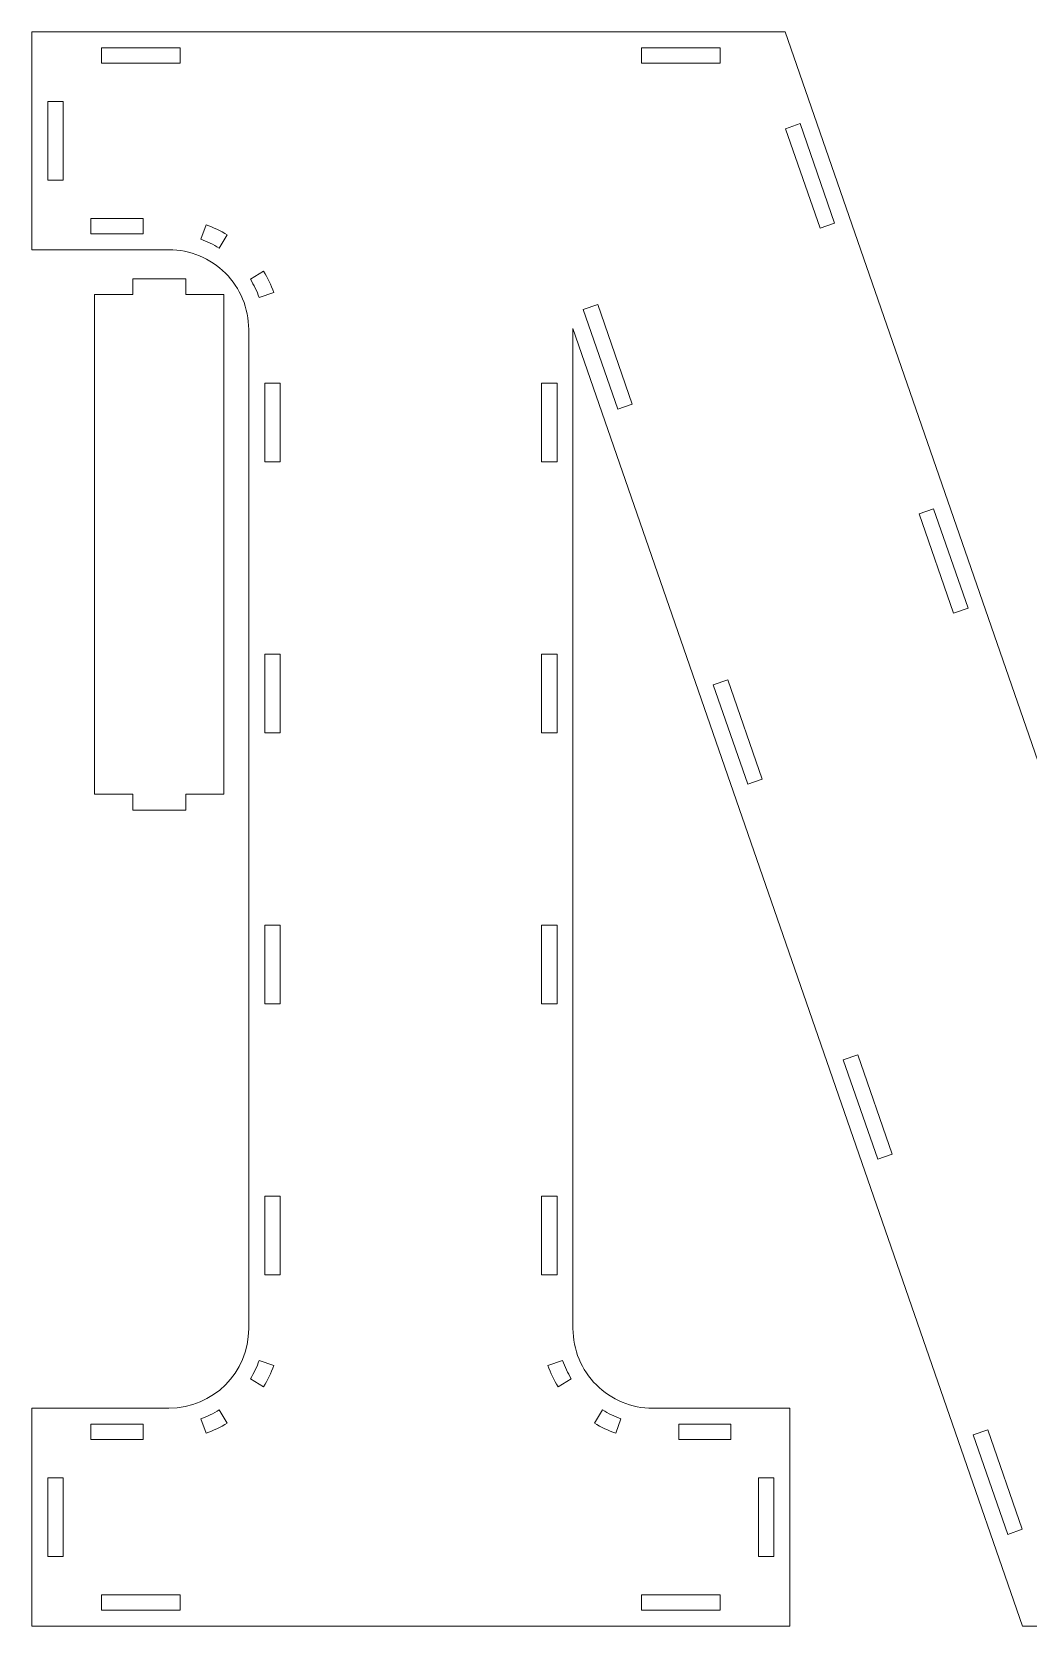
# Model space of a CAD drawing. Header units: millimetres. Extents: x -454 to 454, y -712 to 712.
# Drawn here: x -454.2 to -266.8, y -403.5 to -103.5 of the extents above; entities that cross this region are included whole.
import ezdxf

# ---------------------------------------------------------------- set-up
doc = ezdxf.new("R2010")
doc.units = ezdxf.units.MM
doc.header["$MEASUREMENT"] = 0
doc.layers.add('Camada 1', color=7, linetype='Continuous')

msp = doc.modelspace()

# ---------------------------------------------------------------- linework, layer by layer
at = {"layer": 'Camada 1', "color": 250, "lineweight": 20}
for points, knots in [([(-148.9691, -159.283), (-148.9691, -159.283), (-233.5631, -403.4594), (-233.5631, -403.4594), (-233.5631, -403.4594), (-233.5631, -403.4594), (-267.8343, -403.4594), (-267.8343, -403.4594), (-267.8343, -403.4594), (-267.8343, -403.4594), (-352.4283, -159.283), (-352.4283, -159.283), (-352.4283, -159.283), (-352.4283, -159.283), (-352.4283, -347.4594), (-352.4283, -347.4594), (-352.4283, -347.4594), (-352.4283, -351.4374), (-350.8478, -355.2531), (-348.0349, -358.066), (-348.0349, -358.066), (-345.222, -360.8789), (-341.4063, -362.4594), (-337.4283, -362.4594), (-337.4283, -362.4594), (-337.4283, -362.4594), (-311.6383, -362.4594), (-311.6383, -362.4594), (-311.6383, -362.4594), (-311.6383, -362.4594), (-311.6383, -403.4594), (-311.6383, -403.4594), (-311.6383, -403.4594), (-311.6383, -403.4594), (-454.2183, -403.4594), (-454.2183, -403.4594), (-454.2183, -403.4594), (-454.2183, -403.4594), (-454.2183, -362.4594), (-454.2183, -362.4594), (-454.2183, -362.4594), (-454.2183, -362.4594), (-428.4283, -362.4594), (-428.4283, -362.4594), (-428.4283, -362.4594), (-420.1431, -362.4594), (-413.4283, -355.7447), (-413.4283, -347.4595), (-413.4283, -347.4595), (-413.4283, -347.4595), (-413.4283, -159.4594), (-413.4283, -159.4594), (-413.4283, -159.4594), (-413.4283, -155.4814), (-415.0087, -151.6657), (-417.8216, -148.8528), (-417.8216, -148.8528), (-420.6346, -146.0399), (-424.4502, -144.4594), (-428.4283, -144.4594), (-428.4283, -144.4594), (-428.4283, -144.4594), (-454.2183, -144.4594), (-454.2183, -144.4594), (-454.2183, -144.4594), (-454.2183, -144.4594), (-454.2183, -103.4594), (-454.2183, -103.4594), (-454.2183, -103.4594), (-454.2183, -103.4594), (-312.5027, -103.4594), (-312.5027, -103.4594), (-312.5027, -103.4594), (-312.5027, -103.4594), (-248.0529, -289.4904), (-248.0529, -289.4904), (-248.0529, -289.4904), (-248.0529, -289.4904), (-183.6032, -103.4594), (-183.6032, -103.4594), (-183.6032, -103.4594), (-183.6032, -103.4594), (-47.1791, -103.4594), (-47.1791, -103.4594), (-47.1791, -103.4594), (-47.1791, -103.4594), (-47.1791, -144.4594), (-47.1791, -144.4594), (-47.1791, -144.4594), (-47.1791, -144.4594), (-72.9691, -144.4594), (-72.9691, -144.4594), (-72.9691, -144.4594), (-76.9472, -144.4594), (-80.7628, -146.0399), (-83.5758, -148.8528), (-83.5758, -148.8528), (-86.3887, -151.6657), (-87.9691, -155.4814), (-87.9691, -159.4594), (-87.9691, -159.4594), (-87.9691, -159.4594), (-87.9691, -347.4594), (-87.9691, -347.4594), (-87.9691, -347.4594), (-87.9691, -351.4374), (-86.3887, -355.2531), (-83.5758, -358.066), (-83.5758, -358.066), (-80.7628, -360.8789), (-76.9472, -362.4594), (-72.9691, -362.4594), (-72.9691, -362.4594), (-72.9691, -362.4594), (-47.1791, -362.4594), (-47.1791, -362.4594), (-47.1791, -362.4594), (-47.1791, -362.4594), (-47.1791, -403.4594), (-47.1791, -403.4594), (-47.1791, -403.4594), (-47.1791, -403.4594), (-189.7591, -403.4594), (-189.7591, -403.4594), (-189.7591, -403.4594), (-189.7591, -403.4594), (-189.7591, -362.4594), (-189.7591, -362.4594), (-189.7591, -362.4594), (-189.7591, -362.4594), (-163.9691, -362.4594), (-163.9691, -362.4594), (-163.9691, -362.4594), (-155.684, -362.4594), (-148.9691, -355.7446), (-148.9691, -347.4595), (-148.9691, -347.4595), (-148.9691, -347.4595), (-148.9691, -159.283), (-148.9691, -159.283)], [0, 0, 0, 0, 0.02777778, 0.02777778, 0.02777778, 0.02777778, 0.05555556, 0.05555556, 0.05555556, 0.05555556, 0.08333333, 0.08333333, 0.08333333, 0.08333333, 0.11111111, 0.11111111, 0.11111111, 0.11111111, 0.13888889, 0.13888889, 0.13888889, 0.13888889, 0.16666667, 0.16666667, 0.16666667, 0.16666667, 0.19444444, 0.19444444, 0.19444444, 0.19444444, 0.22222222, 0.22222222, 0.22222222, 0.22222222, 0.25, 0.25, 0.25, 0.25, 0.27777778, 0.27777778, 0.27777778, 0.27777778, 0.30555556, 0.30555556, 0.30555556, 0.30555556, 0.33333333, 0.33333333, 0.33333333, 0.33333333, 0.36111111, 0.36111111, 0.36111111, 0.36111111, 0.38888889, 0.38888889, 0.38888889, 0.38888889, 0.41666667, 0.41666667, 0.41666667, 0.41666667, 0.44444444, 0.44444444, 0.44444444, 0.44444444, 0.47222222, 0.47222222, 0.47222222, 0.47222222, 0.5, 0.5, 0.5, 0.5, 0.52777778, 0.52777778, 0.52777778, 0.52777778, 0.55555556, 0.55555556, 0.55555556, 0.55555556, 0.58333333, 0.58333333, 0.58333333, 0.58333333, 0.61111111, 0.61111111, 0.61111111, 0.61111111, 0.63888889, 0.63888889, 0.63888889, 0.63888889, 0.66666667, 0.66666667, 0.66666667, 0.66666667, 0.69444444, 0.69444444, 0.69444444, 0.69444444, 0.72222222, 0.72222222, 0.72222222, 0.72222222, 0.75, 0.75, 0.75, 0.75, 0.77777778, 0.77777778, 0.77777778, 0.77777778, 0.80555556, 0.80555556, 0.80555556, 0.80555556, 0.83333333, 0.83333333, 0.83333333, 0.83333333, 0.86111111, 0.86111111, 0.86111111, 0.86111111, 0.88888889, 0.88888889, 0.88888889, 0.88888889, 0.91666667, 0.91666667, 0.91666667, 0.91666667, 0.94444444, 0.94444444, 0.94444444, 0.94444444, 1, 1, 1, 1]), ([(-441.1183, -106.4594), (-441.1183, -106.4594), (-441.1183, -109.3594), (-441.1183, -109.3594), (-441.1183, -109.3594), (-441.1183, -109.3594), (-426.3183, -109.3594), (-426.3183, -109.3594), (-426.3183, -109.3594), (-426.3183, -109.3594), (-426.3183, -106.4594), (-426.3183, -106.4594), (-426.3183, -106.4594), (-426.3183, -106.4594), (-441.1183, -106.4594), (-441.1183, -106.4594)], [0, 0, 0, 0, 0.2, 0.2, 0.2, 0.2, 0.4, 0.4, 0.4, 0.4, 0.6, 0.6, 0.6, 0.6, 1, 1, 1, 1]), ([(-339.5383, -106.4594), (-339.5383, -106.4594), (-339.5383, -109.3594), (-339.5383, -109.3594), (-339.5383, -109.3594), (-339.5383, -109.3594), (-324.7383, -109.3594), (-324.7383, -109.3594), (-324.7383, -109.3594), (-324.7383, -109.3594), (-324.7383, -106.4594), (-324.7383, -106.4594), (-324.7383, -106.4594), (-324.7383, -106.4594), (-339.5383, -106.4594), (-339.5383, -106.4594)], [0, 0, 0, 0, 0.2, 0.2, 0.2, 0.2, 0.4, 0.4, 0.4, 0.4, 0.6, 0.6, 0.6, 0.6, 1, 1, 1, 1]), ([(-451.2183, -131.3594), (-451.2183, -131.3594), (-448.3183, -131.3594), (-448.3183, -131.3594), (-448.3183, -131.3594), (-448.3183, -131.3594), (-448.3183, -116.5594), (-448.3183, -116.5594), (-448.3183, -116.5594), (-448.3183, -116.5594), (-451.2183, -116.5594), (-451.2183, -116.5594), (-451.2183, -116.5594), (-451.2183, -116.5594), (-451.2183, -131.3594), (-451.2183, -131.3594)], [0, 0, 0, 0, 0.2, 0.2, 0.2, 0.2, 0.4, 0.4, 0.4, 0.4, 0.6, 0.6, 0.6, 0.6, 1, 1, 1, 1]), ([(-309.6952, -120.7274), (-309.6952, -120.7274), (-312.4354, -121.6768), (-312.4354, -121.6768), (-312.4354, -121.6768), (-312.4354, -121.6768), (-305.9537, -140.3858), (-305.9537, -140.3858), (-305.9537, -140.3858), (-305.9537, -140.3858), (-303.2135, -139.4364), (-303.2135, -139.4364), (-303.2135, -139.4364), (-303.2135, -139.4364), (-309.6952, -120.7274), (-309.6952, -120.7274)], [0, 0, 0, 0, 0.2, 0.2, 0.2, 0.2, 0.4, 0.4, 0.4, 0.4, 0.6, 0.6, 0.6, 0.6, 1, 1, 1, 1]), ([(-433.3136, -141.4594), (-433.3136, -141.4594), (-433.3136, -138.5594), (-433.3136, -138.5594), (-433.3136, -138.5594), (-433.3136, -138.5594), (-443.1136, -138.5594), (-443.1136, -138.5594), (-443.1136, -138.5594), (-443.1136, -138.5594), (-443.1136, -141.4594), (-443.1136, -141.4594), (-443.1136, -141.4594), (-443.1136, -141.4594), (-433.3136, -141.4594), (-433.3136, -141.4594)], [0, 0, 0, 0, 0.2, 0.2, 0.2, 0.2, 0.4, 0.4, 0.4, 0.4, 0.6, 0.6, 0.6, 0.6, 1, 1, 1, 1]), ([(-418.9889, -144.133), (-418.9889, -144.133), (-417.4544, -141.6722), (-417.4544, -141.6722), (-417.4544, -141.6722), (-418.7185, -140.8923), (-420.0642, -140.2485), (-421.4647, -139.7536), (-421.4647, -139.7536), (-421.4647, -139.7536), (-422.4179, -142.4928), (-422.4179, -142.4928), (-422.4179, -142.4928), (-421.2219, -142.9165), (-420.0722, -143.4659), (-418.9889, -144.133)], [0, 0, 0, 0, 0.2, 0.2, 0.2, 0.2, 0.4, 0.4, 0.4, 0.4, 0.6, 0.6, 0.6, 0.6, 1, 1, 1, 1]), ([(-418.0859, -246.9063), (-418.0859, -246.9063), (-418.0859, -152.9063), (-418.0859, -152.9063), (-418.0859, -152.9063), (-418.0859, -152.9063), (-425.2512, -152.9063), (-425.2512, -152.9063), (-425.2512, -152.9063), (-425.2512, -152.9063), (-425.2512, -149.9063), (-425.2512, -149.9063), (-425.2512, -149.9063), (-425.2512, -149.9063), (-435.2512, -149.9063), (-435.2512, -149.9063), (-435.2512, -149.9063), (-435.2512, -149.9063), (-435.2512, -152.9063), (-435.2512, -152.9063), (-435.2512, -152.9063), (-435.2512, -152.9063), (-442.4165, -152.9063), (-442.4165, -152.9063), (-442.4165, -152.9063), (-442.4165, -152.9063), (-442.4165, -246.9063), (-442.4165, -246.9063), (-442.4165, -246.9063), (-442.4165, -246.9063), (-435.2512, -246.9063), (-435.2512, -246.9063), (-435.2512, -246.9063), (-435.2512, -246.9063), (-435.2512, -249.9063), (-435.2512, -249.9063), (-435.2512, -249.9063), (-435.2512, -249.9063), (-425.2512, -249.9063), (-425.2512, -249.9063), (-425.2512, -249.9063), (-425.2512, -249.9063), (-425.2512, -246.9063), (-425.2512, -246.9063), (-425.2512, -246.9063), (-425.2512, -246.9063), (-418.0859, -246.9063), (-418.0859, -246.9063)], [0, 0, 0, 0, 0.07692308, 0.07692308, 0.07692308, 0.07692308, 0.15384615, 0.15384615, 0.15384615, 0.15384615, 0.23076923, 0.23076923, 0.23076923, 0.23076923, 0.30769231, 0.30769231, 0.30769231, 0.30769231, 0.38461538, 0.38461538, 0.38461538, 0.38461538, 0.46153846, 0.46153846, 0.46153846, 0.46153846, 0.53846154, 0.53846154, 0.53846154, 0.53846154, 0.61538462, 0.61538462, 0.61538462, 0.61538462, 0.69230769, 0.69230769, 0.69230769, 0.69230769, 0.76923077, 0.76923077, 0.76923077, 0.76923077, 0.84615385, 0.84615385, 0.84615385, 0.84615385, 1, 1, 1, 1]), ([(-411.4617, -153.449), (-411.4617, -153.449), (-408.7224, -152.4958), (-408.7224, -152.4958), (-408.7224, -152.4958), (-409.2174, -151.0953), (-409.8612, -149.7497), (-410.641, -148.4855), (-410.641, -148.4855), (-410.641, -148.4855), (-413.1018, -150.0201), (-413.1018, -150.0201), (-413.1018, -150.0201), (-412.4347, -151.1034), (-411.8854, -152.253), (-411.4617, -153.449)], [0, 0, 0, 0, 0.2, 0.2, 0.2, 0.2, 0.4, 0.4, 0.4, 0.4, 0.6, 0.6, 0.6, 0.6, 1, 1, 1, 1]), ([(-344.0035, -174.4364), (-344.0035, -174.4364), (-341.2632, -173.4871), (-341.2632, -173.4871), (-341.2632, -173.4871), (-341.2632, -173.4871), (-347.745, -154.778), (-347.745, -154.778), (-347.745, -154.778), (-347.745, -154.778), (-350.4852, -155.7274), (-350.4852, -155.7274), (-350.4852, -155.7274), (-350.4852, -155.7274), (-344.0035, -174.4364), (-344.0035, -174.4364)], [0, 0, 0, 0, 0.2, 0.2, 0.2, 0.2, 0.4, 0.4, 0.4, 0.4, 0.6, 0.6, 0.6, 0.6, 1, 1, 1, 1]), ([(-410.4283, -184.3594), (-410.4283, -184.3594), (-407.5283, -184.3594), (-407.5283, -184.3594), (-407.5283, -184.3594), (-407.5283, -184.3594), (-407.5283, -169.5594), (-407.5283, -169.5594), (-407.5283, -169.5594), (-407.5283, -169.5594), (-410.4283, -169.5594), (-410.4283, -169.5594), (-410.4283, -169.5594), (-410.4283, -169.5594), (-410.4283, -184.3594), (-410.4283, -184.3594)], [0, 0, 0, 0, 0.2, 0.2, 0.2, 0.2, 0.4, 0.4, 0.4, 0.4, 0.6, 0.6, 0.6, 0.6, 1, 1, 1, 1]), ([(-355.4283, -169.5594), (-355.4283, -169.5594), (-358.3283, -169.5594), (-358.3283, -169.5594), (-358.3283, -169.5594), (-358.3283, -169.5594), (-358.3283, -184.3594), (-358.3283, -184.3594), (-358.3283, -184.3594), (-358.3283, -184.3594), (-355.4283, -184.3594), (-355.4283, -184.3594), (-355.4283, -184.3594), (-355.4283, -184.3594), (-355.4283, -169.5594), (-355.4283, -169.5594)], [0, 0, 0, 0, 0.2, 0.2, 0.2, 0.2, 0.4, 0.4, 0.4, 0.4, 0.6, 0.6, 0.6, 0.6, 1, 1, 1, 1]), ([(-284.5864, -193.2026), (-284.5864, -193.2026), (-287.3267, -194.1519), (-287.3267, -194.1519), (-287.3267, -194.1519), (-287.3267, -194.1519), (-280.8449, -212.8609), (-280.8449, -212.8609), (-280.8449, -212.8609), (-280.8449, -212.8609), (-278.1047, -211.9116), (-278.1047, -211.9116), (-278.1047, -211.9116), (-278.1047, -211.9116), (-284.5864, -193.2026), (-284.5864, -193.2026)], [0, 0, 0, 0, 0.2, 0.2, 0.2, 0.2, 0.4, 0.4, 0.4, 0.4, 0.6, 0.6, 0.6, 0.6, 1, 1, 1, 1]), ([(-410.4283, -235.3594), (-410.4283, -235.3594), (-407.5283, -235.3594), (-407.5283, -235.3594), (-407.5283, -235.3594), (-407.5283, -235.3594), (-407.5283, -220.5594), (-407.5283, -220.5594), (-407.5283, -220.5594), (-407.5283, -220.5594), (-410.4283, -220.5594), (-410.4283, -220.5594), (-410.4283, -220.5594), (-410.4283, -220.5594), (-410.4283, -235.3594), (-410.4283, -235.3594)], [0, 0, 0, 0, 0.2, 0.2, 0.2, 0.2, 0.4, 0.4, 0.4, 0.4, 0.6, 0.6, 0.6, 0.6, 1, 1, 1, 1]), ([(-355.4283, -220.5594), (-355.4283, -220.5594), (-358.3283, -220.5594), (-358.3283, -220.5594), (-358.3283, -220.5594), (-358.3283, -220.5594), (-358.3283, -235.3594), (-358.3283, -235.3594), (-358.3283, -235.3594), (-358.3283, -235.3594), (-355.4283, -235.3594), (-355.4283, -235.3594), (-355.4283, -235.3594), (-355.4283, -235.3594), (-355.4283, -220.5594), (-355.4283, -220.5594)], [0, 0, 0, 0, 0.2, 0.2, 0.2, 0.2, 0.4, 0.4, 0.4, 0.4, 0.6, 0.6, 0.6, 0.6, 1, 1, 1, 1]), ([(-319.5496, -245.0214), (-319.5496, -245.0214), (-316.8094, -244.072), (-316.8094, -244.072), (-316.8094, -244.072), (-316.8094, -244.072), (-323.2911, -225.363), (-323.2911, -225.363), (-323.2911, -225.363), (-323.2911, -225.363), (-326.0313, -226.3124), (-326.0313, -226.3124), (-326.0313, -226.3124), (-326.0313, -226.3124), (-319.5496, -245.0214), (-319.5496, -245.0214)], [0, 0, 0, 0, 0.2, 0.2, 0.2, 0.2, 0.4, 0.4, 0.4, 0.4, 0.6, 0.6, 0.6, 0.6, 1, 1, 1, 1]), ([(-410.4283, -286.3594), (-410.4283, -286.3594), (-407.5283, -286.3594), (-407.5283, -286.3594), (-407.5283, -286.3594), (-407.5283, -286.3594), (-407.5283, -271.5594), (-407.5283, -271.5594), (-407.5283, -271.5594), (-407.5283, -271.5594), (-410.4283, -271.5594), (-410.4283, -271.5594), (-410.4283, -271.5594), (-410.4283, -271.5594), (-410.4283, -286.3594), (-410.4283, -286.3594)], [0, 0, 0, 0, 0.2, 0.2, 0.2, 0.2, 0.4, 0.4, 0.4, 0.4, 0.6, 0.6, 0.6, 0.6, 1, 1, 1, 1]), ([(-355.4283, -271.5594), (-355.4283, -271.5594), (-358.3283, -271.5594), (-358.3283, -271.5594), (-358.3283, -271.5594), (-358.3283, -271.5594), (-358.3283, -286.3594), (-358.3283, -286.3594), (-358.3283, -286.3594), (-358.3283, -286.3594), (-355.4283, -286.3594), (-355.4283, -286.3594), (-355.4283, -286.3594), (-355.4283, -286.3594), (-355.4283, -271.5594), (-355.4283, -271.5594)], [0, 0, 0, 0, 0.2, 0.2, 0.2, 0.2, 0.4, 0.4, 0.4, 0.4, 0.6, 0.6, 0.6, 0.6, 1, 1, 1, 1]), ([(-295.0957, -315.6064), (-295.0957, -315.6064), (-292.3555, -314.657), (-292.3555, -314.657), (-292.3555, -314.657), (-292.3555, -314.657), (-298.8372, -295.948), (-298.8372, -295.948), (-298.8372, -295.948), (-298.8372, -295.948), (-301.5774, -296.8974), (-301.5774, -296.8974), (-301.5774, -296.8974), (-301.5774, -296.8974), (-295.0957, -315.6064), (-295.0957, -315.6064)], [0, 0, 0, 0, 0.2, 0.2, 0.2, 0.2, 0.4, 0.4, 0.4, 0.4, 0.6, 0.6, 0.6, 0.6, 1, 1, 1, 1]), ([(-410.4283, -337.3594), (-410.4283, -337.3594), (-407.5283, -337.3594), (-407.5283, -337.3594), (-407.5283, -337.3594), (-407.5283, -337.3594), (-407.5283, -322.5594), (-407.5283, -322.5594), (-407.5283, -322.5594), (-407.5283, -322.5594), (-410.4283, -322.5594), (-410.4283, -322.5594), (-410.4283, -322.5594), (-410.4283, -322.5594), (-410.4283, -337.3594), (-410.4283, -337.3594)], [0, 0, 0, 0, 0.2, 0.2, 0.2, 0.2, 0.4, 0.4, 0.4, 0.4, 0.6, 0.6, 0.6, 0.6, 1, 1, 1, 1]), ([(-355.4283, -322.5594), (-355.4283, -322.5594), (-358.3283, -322.5594), (-358.3283, -322.5594), (-358.3283, -322.5594), (-358.3283, -322.5594), (-358.3283, -337.3594), (-358.3283, -337.3594), (-358.3283, -337.3594), (-358.3283, -337.3594), (-355.4283, -337.3594), (-355.4283, -337.3594), (-355.4283, -337.3594), (-355.4283, -337.3594), (-355.4283, -322.5594), (-355.4283, -322.5594)], [0, 0, 0, 0, 0.2, 0.2, 0.2, 0.2, 0.4, 0.4, 0.4, 0.4, 0.6, 0.6, 0.6, 0.6, 1, 1, 1, 1]), ([(-413.1006, -356.8995), (-413.1006, -356.8995), (-410.641, -358.4333), (-410.641, -358.4333), (-410.641, -358.4333), (-409.8612, -357.1691), (-409.2174, -355.8235), (-408.7224, -354.423), (-408.7224, -354.423), (-408.7224, -354.423), (-411.458, -353.4711), (-411.458, -353.4711), (-411.458, -353.4711), (-411.8858, -354.6782), (-412.4381, -355.8264), (-413.1006, -356.8995)], [0, 0, 0, 0, 0.2, 0.2, 0.2, 0.2, 0.4, 0.4, 0.4, 0.4, 0.6, 0.6, 0.6, 0.6, 1, 1, 1, 1]), ([(-354.3948, -353.4698), (-354.3948, -353.4698), (-357.1341, -354.423), (-357.1341, -354.423), (-357.1341, -354.423), (-356.6391, -355.8235), (-355.9953, -357.1691), (-355.2155, -358.4333), (-355.2155, -358.4333), (-355.2155, -358.4333), (-352.7547, -356.8987), (-352.7547, -356.8987), (-352.7547, -356.8987), (-353.4218, -355.8154), (-353.9711, -354.6658), (-354.3948, -353.4698)], [0, 0, 0, 0, 0.2, 0.2, 0.2, 0.2, 0.4, 0.4, 0.4, 0.4, 0.6, 0.6, 0.6, 0.6, 1, 1, 1, 1]), ([(-422.4166, -364.4297), (-422.4166, -364.4297), (-421.4647, -367.1652), (-421.4647, -367.1652), (-421.4647, -367.1652), (-420.0642, -366.6703), (-418.7185, -366.0265), (-417.4544, -365.2466), (-417.4544, -365.2466), (-417.4544, -365.2466), (-418.9882, -362.787), (-418.9882, -362.787), (-418.9882, -362.787), (-420.0615, -363.4493), (-421.2093, -364.002), (-422.4166, -364.4297)], [0, 0, 0, 0, 0.2, 0.2, 0.2, 0.2, 0.4, 0.4, 0.4, 0.4, 0.6, 0.6, 0.6, 0.6, 1, 1, 1, 1]), ([(-346.8676, -362.7858), (-346.8676, -362.7858), (-348.4021, -365.2466), (-348.4021, -365.2466), (-348.4021, -365.2466), (-347.138, -366.0265), (-345.7923, -366.6703), (-344.3918, -367.1652), (-344.3918, -367.1652), (-344.3918, -367.1652), (-343.4386, -364.4261), (-343.4386, -364.4261), (-343.4386, -364.4261), (-344.6346, -364.0024), (-345.7843, -363.4529), (-346.8676, -362.7858)], [0, 0, 0, 0, 0.2, 0.2, 0.2, 0.2, 0.4, 0.4, 0.4, 0.4, 0.6, 0.6, 0.6, 0.6, 1, 1, 1, 1]), ([(-443.1136, -365.4594), (-443.1136, -365.4594), (-443.1136, -368.3594), (-443.1136, -368.3594), (-443.1136, -368.3594), (-443.1136, -368.3594), (-433.3136, -368.3594), (-433.3136, -368.3594), (-433.3136, -368.3594), (-433.3136, -368.3594), (-433.3136, -365.4594), (-433.3136, -365.4594), (-433.3136, -365.4594), (-433.3136, -365.4594), (-443.1136, -365.4594), (-443.1136, -365.4594)], [0, 0, 0, 0, 0.2, 0.2, 0.2, 0.2, 0.4, 0.4, 0.4, 0.4, 0.6, 0.6, 0.6, 0.6, 1, 1, 1, 1]), ([(-332.5429, -365.4594), (-332.5429, -365.4594), (-332.5429, -368.3594), (-332.5429, -368.3594), (-332.5429, -368.3594), (-332.5429, -368.3594), (-322.7429, -368.3594), (-322.7429, -368.3594), (-322.7429, -368.3594), (-322.7429, -368.3594), (-322.7429, -365.4594), (-322.7429, -365.4594), (-322.7429, -365.4594), (-322.7429, -365.4594), (-332.5429, -365.4594), (-332.5429, -365.4594)], [0, 0, 0, 0, 0.2, 0.2, 0.2, 0.2, 0.4, 0.4, 0.4, 0.4, 0.6, 0.6, 0.6, 0.6, 1, 1, 1, 1]), ([(-270.6418, -386.1914), (-270.6418, -386.1914), (-267.9016, -385.242), (-267.9016, -385.242), (-267.9016, -385.242), (-267.9016, -385.242), (-274.3833, -366.533), (-274.3833, -366.533), (-274.3833, -366.533), (-274.3833, -366.533), (-277.1235, -367.4824), (-277.1235, -367.4824), (-277.1235, -367.4824), (-277.1235, -367.4824), (-270.6418, -386.1914), (-270.6418, -386.1914)], [0, 0, 0, 0, 0.2, 0.2, 0.2, 0.2, 0.4, 0.4, 0.4, 0.4, 0.6, 0.6, 0.6, 0.6, 1, 1, 1, 1]), ([(-451.2183, -390.3594), (-451.2183, -390.3594), (-448.3183, -390.3594), (-448.3183, -390.3594), (-448.3183, -390.3594), (-448.3183, -390.3594), (-448.3183, -375.5594), (-448.3183, -375.5594), (-448.3183, -375.5594), (-448.3183, -375.5594), (-451.2183, -375.5594), (-451.2183, -375.5594), (-451.2183, -375.5594), (-451.2183, -375.5594), (-451.2183, -390.3594), (-451.2183, -390.3594)], [0, 0, 0, 0, 0.2, 0.2, 0.2, 0.2, 0.4, 0.4, 0.4, 0.4, 0.6, 0.6, 0.6, 0.6, 1, 1, 1, 1]), ([(-314.6383, -375.5594), (-314.6383, -375.5594), (-317.5383, -375.5594), (-317.5383, -375.5594), (-317.5383, -375.5594), (-317.5383, -375.5594), (-317.5383, -390.3594), (-317.5383, -390.3594), (-317.5383, -390.3594), (-317.5383, -390.3594), (-314.6383, -390.3594), (-314.6383, -390.3594), (-314.6383, -390.3594), (-314.6383, -390.3594), (-314.6383, -375.5594), (-314.6383, -375.5594)], [0, 0, 0, 0, 0.2, 0.2, 0.2, 0.2, 0.4, 0.4, 0.4, 0.4, 0.6, 0.6, 0.6, 0.6, 1, 1, 1, 1]), ([(-426.3183, -400.4594), (-426.3183, -400.4594), (-426.3183, -397.5594), (-426.3183, -397.5594), (-426.3183, -397.5594), (-426.3183, -397.5594), (-441.1183, -397.5594), (-441.1183, -397.5594), (-441.1183, -397.5594), (-441.1183, -397.5594), (-441.1183, -400.4594), (-441.1183, -400.4594), (-441.1183, -400.4594), (-441.1183, -400.4594), (-426.3183, -400.4594), (-426.3183, -400.4594)], [0, 0, 0, 0, 0.2, 0.2, 0.2, 0.2, 0.4, 0.4, 0.4, 0.4, 0.6, 0.6, 0.6, 0.6, 1, 1, 1, 1]), ([(-324.7383, -400.4594), (-324.7383, -400.4594), (-324.7383, -397.5594), (-324.7383, -397.5594), (-324.7383, -397.5594), (-324.7383, -397.5594), (-339.5383, -397.5594), (-339.5383, -397.5594), (-339.5383, -397.5594), (-339.5383, -397.5594), (-339.5383, -400.4594), (-339.5383, -400.4594), (-339.5383, -400.4594), (-339.5383, -400.4594), (-324.7383, -400.4594), (-324.7383, -400.4594)], [0, 0, 0, 0, 0.2, 0.2, 0.2, 0.2, 0.4, 0.4, 0.4, 0.4, 0.6, 0.6, 0.6, 0.6, 1, 1, 1, 1])]:
    msp.add_open_spline(points, degree=3, knots=knots, dxfattribs=at)

doc.saveas('drawing.dxf')
